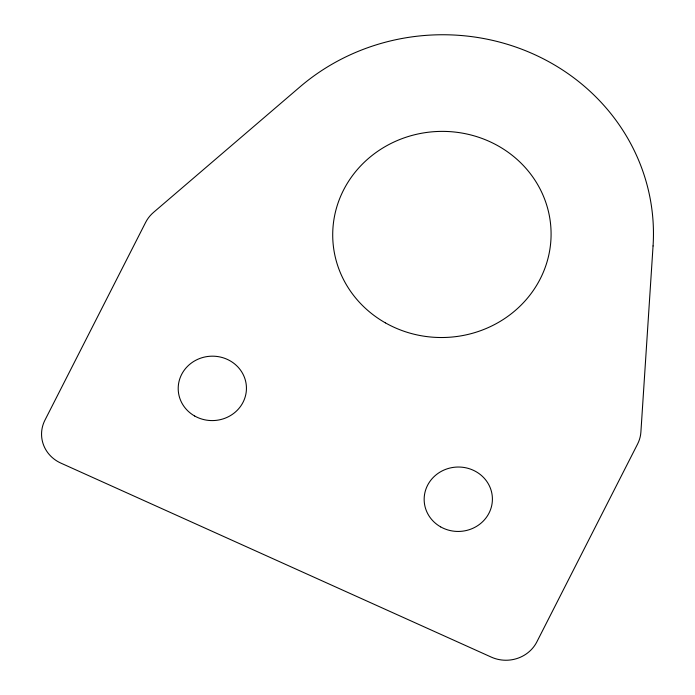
<?xml version="1.0" encoding="UTF-8"?>
<svg xmlns="http://www.w3.org/2000/svg" width="695" height="695" viewBox="0 0 695 695"><rect width="100%" height="100%" fill="white"/><g stroke="black" fill="none" stroke-linecap="round" stroke-linejoin="round"><path stroke-width="1.04" d="M653.057 245.952L640.894 432.055A34.125 32.205 -2 0 1 637.576 444.053L536.844 641.893A34.125 32.205 -2 0 1 491.296 657.114L60.873 463.113A34.125 32.205 -2 0 1 44.932 420.18L145.663 222.339A34.125 32.205 -2 0 1 153.525 212.392L300.031 86.84A211.575 199.691 -2 0 1 533.682 54.175A211.575 199.691 -2 0 1 653.057 245.952M194.67 416.01A34.125 32.205 -2 0 0 246.438 388.905A34.125 32.205 -2 0 0 195.868 360.227A34.125 32.205 -2 0 0 194.67 416.01M440.621 526.862A34.125 32.205 -2 0 0 492.399 499.766A34.125 32.205 -2 0 0 441.829 471.08A34.125 32.205 -2 0 0 440.621 526.862M385.386 322.862A109.202 103.069 -2 0 0 551.066 236.135A109.202 103.069 -2 0 0 389.235 144.36A109.202 103.069 -2 0 0 385.386 322.862"/></g></svg>
